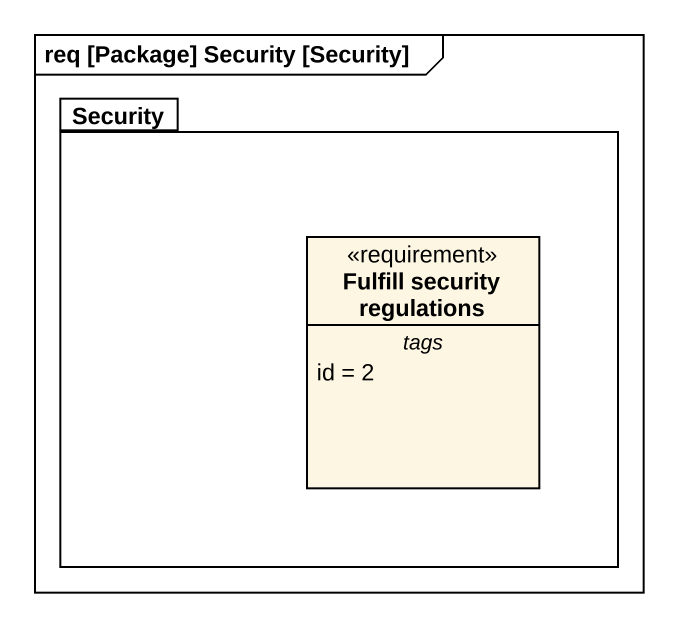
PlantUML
@startuml
mainframe req [Package] Security [Security]
hide circle
hide empty members
package Security {
  class "Fulfill security regulations" as Fulfill_security_regulations <<requirement>> {
    -- tags --
    id = 2
  }
}
@enduml
